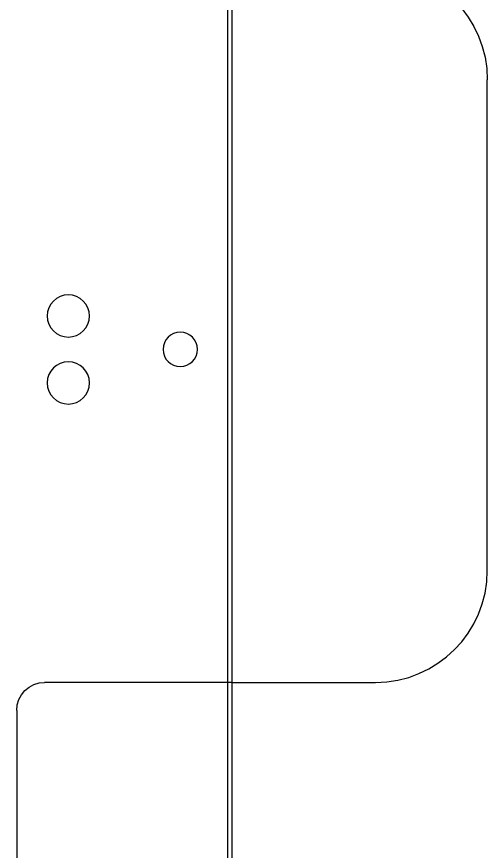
# Model space of a CAD drawing. Header units: millimetres. Extents: x -190 to 348, y -330 to 190.
# Drawn here: x 79.62 to 106.33, y 43.27 to 90.64 of the extents above; entities that cross this region are included whole.
import ezdxf

# ---------------------------------------------------------------- set-up
doc = ezdxf.new("R2010")
doc.units = ezdxf.units.MM
for name, color, linetype in [('10_MAQ_PALLET', 7, 'Continuous'), ('4_SIKCREN_BOTTOM_', 7, 'Continuous'), ('5_SOLDER_PASTE_BOTTOM_', 7, 'Continuous'), ('7______BREAKAWAY', 7, 'Continuous')]:
    doc.layers.add(name, color=color, linetype=linetype)

msp = doc.modelspace()

# ---------------------------------------------------------------- linework, layer by layer
at = {"layer": '10_MAQ_PALLET', "color": 5}
msp.add_line((91.854, 14.052, -3.175), (91.854, 140.829, -3.175), dxfattribs=at)
at = {"layer": '10_MAQ_PALLET', "color": 1}
for p, q in [((106.332, 59.206, -8.001), (106.332, 87.064, -8.001)), ((91.854, 52.856, -8.001), (81.204, 52.856, -8.001)), ((91.854, 52.856, -8.001), (99.982, 52.856, -8.001)), ((79.616, 51.269, -8.001), (79.616, 40.01, -8.001))]:
    msp.add_line(p, q, dxfattribs=at)
at = {"layer": '10_MAQ_PALLET', "color": 1, "extrusion": (0, 0, -1)}
for centre, radius, start, end in [((-99.982, 87.064, 8.001), 6.35, 90, 180), ((-81.204, 51.269, 8.001), 1.587, 0, 90)]:
    msp.add_arc(centre, radius, start, end, dxfattribs=at)
at = {"layer": '10_MAQ_PALLET', "color": 1}
msp.add_arc((99.982, 59.206, -8.001), 6.35, 270, 0, dxfattribs=at)
at = {"layer": '4_SIKCREN_BOTTOM_', "color": 7}
msp.add_line((91.6, 18.034), (91.6, 101.034), dxfattribs=at)
at = {"layer": '5_SOLDER_PASTE_BOTTOM_', "color": 4}
msp.add_line((91.6, 18.034), (91.6, 101.034), dxfattribs=at)
at = {"layer": '5_SOLDER_PASTE_BOTTOM_', "color": 1}
for centre, radius, start, end in [((82.55, 73.657), 1.2, 0, 180), ((82.55, 73.657), 1.2, 180, 0), ((88.9, 71.758), 0.975, 0, 180), ((88.9, 71.758), 0.975, 180, 0), ((82.55, 69.858), 1.2, 0, 180), ((82.55, 69.858), 1.2, 180, 0)]:
    msp.add_arc(centre, radius, start, end, dxfattribs=at)
at = {"layer": '7______BREAKAWAY', "color": 2}
msp.add_line((91.6, 18.034), (91.6, 101.034), dxfattribs=at)

doc.saveas('drawing.dxf')
